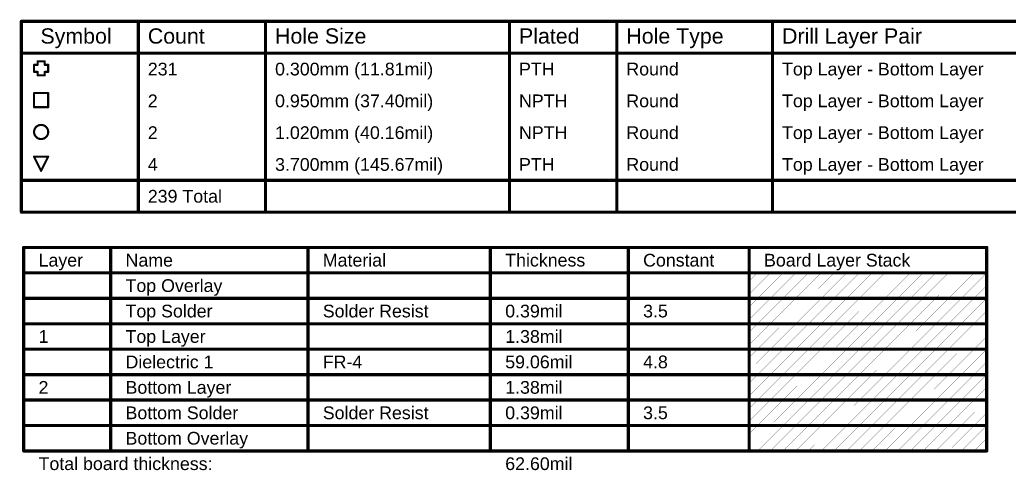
# Model space of a CAD drawing. Header units: inches. Extents: x -1 to 13, y -1.6 to 0.5.
# Drawn here: x 3.561 to 8.224, y -1.626 to 0.499 of the extents above; entities that cross this region are included whole.
import ezdxf

# ---------------------------------------------------------------- set-up
doc = ezdxf.new("R2010")
doc.units = ezdxf.units.IN
doc.header["$MEASUREMENT"] = 0
doc.layers.add('Drill Drawing', color=1, linetype='Continuous')
doc.layers.add('Fabrication', color=76, linetype='Continuous')
doc.styles.add('Arial', font='', dxfattribs={"height": 0.2})
doc.styles.get('Arial').set_extended_font_data('Arial')

msp = doc.modelspace()

# ---------------------------------------------------------------- linework, layer by layer
at = {"layer": 'Drill Drawing'}
for points, const_width in [([(3.5685, 0.4915), (12.9619, 0.4915)], 0.015), ([(3.5685, -0.4085), (3.5685, 0.4915)], 0.015), ([(4.1194, -0.4085), (4.1194, 0.4915)], 0.015), ([(4.7192, -0.4085), (4.7192, 0.4915)], 0.015), ([(5.8689, -0.4085), (5.8689, 0.4915)], 0.015), ([(6.3748, -0.4085), (6.3748, 0.4915)], 0.015), ([(7.1086, -0.4085), (7.1086, 0.4915)], 0.015), ([(3.5685, 0.3415), (12.9619, 0.3415)], 0.015), ([(3.6283, 0.2532), (3.6283, 0.2865)], 0.01), ([(3.6283, 0.2865), (3.645, 0.2865)], 0.01), ([(3.645, 0.2865), (3.645, 0.3032)], 0.01), ([(3.645, 0.3032), (3.6783, 0.3032)], 0.01), ([(3.6783, 0.2865), (3.6783, 0.3032)], 0.01), ([(3.6783, 0.2865), (3.695, 0.2865)], 0.01), ([(3.695, 0.2532), (3.695, 0.2865)], 0.01), ([(3.6283, 0.2532), (3.645, 0.2532)], 0.01), ([(3.645, 0.2365), (3.645, 0.2532)], 0.01), ([(3.645, 0.2365), (3.6783, 0.2365)], 0.01), ([(3.6783, 0.2532), (3.695, 0.2532)], 0.01), ([(3.6783, 0.2365), (3.6783, 0.2532)], 0.01), ([(3.6283, 0.1532), (3.695, 0.1532)], 0.01), ([(3.6283, 0.0865), (3.6283, 0.1532)], 0.01), ([(3.695, 0.0865), (3.695, 0.1532)], 0.01), ([(3.6283, 0.0865), (3.695, 0.0865)], 0.01), ([(3.6283, -0.1468), (3.695, -0.1468)], 0.01), ([(3.6283, -0.1468), (3.6616, -0.2135)], 0.01), ([(3.6616, -0.2135), (3.695, -0.1468)], 0.01), ([(3.5685, -0.2585), (12.9619, -0.2585)], 0.015), ([(3.5685, -0.4085), (12.9619, -0.4085)], 0.015)]:
    msp.add_lwpolyline(points, dxfattribs=dict(at, const_width=const_width))
for points, const_width in [([(3.5648, 0.4915, 1), (3.5722, 0.4915, 1)], 0.0075), ([(3.5648, 0.4915, 1), (3.5722, 0.4915, 1)], 0.0075), ([(4.1156, 0.4915, 1), (4.1231, 0.4915, 1)], 0.0075), ([(4.7155, 0.4915, 1), (4.723, 0.4915, 1)], 0.0075), ([(5.8651, 0.4915, 1), (5.8726, 0.4915, 1)], 0.0075), ([(6.371, 0.4915, 1), (6.3785, 0.4915, 1)], 0.0075), ([(7.1048, 0.4915, 1), (7.1123, 0.4915, 1)], 0.0075), ([(3.5648, 0.3415, 1), (3.5722, 0.3415, 1)], 0.0075), ([(3.6258, 0.2865, 1), (3.6308, 0.2865, 1)], 0.005), ([(3.6258, 0.2865, 1), (3.6308, 0.2865, 1)], 0.005), ([(3.6425, 0.3032, 1), (3.6475, 0.3032, 1)], 0.005), ([(3.6425, 0.3032, 1), (3.6475, 0.3032, 1)], 0.005), ([(3.6425, 0.2865, 1), (3.6475, 0.2865, 1)], 0.005), ([(3.6425, 0.2865, 1), (3.6475, 0.2865, 1)], 0.005), ([(3.6758, 0.3032, 1), (3.6808, 0.3032, 1)], 0.005), ([(3.6758, 0.3032, 1), (3.6808, 0.3032, 1)], 0.005), ([(3.6758, 0.2865, 1), (3.6808, 0.2865, 1)], 0.005), ([(3.6758, 0.2865, 1), (3.6808, 0.2865, 1)], 0.005), ([(3.6925, 0.2865, 1), (3.6975, 0.2865, 1)], 0.005), ([(3.6925, 0.2865, 1), (3.6975, 0.2865, 1)], 0.005), ([(3.6258, 0.2532, 1), (3.6308, 0.2532, 1)], 0.005), ([(3.6258, 0.2532, 1), (3.6308, 0.2532, 1)], 0.005), ([(3.6425, 0.2532, 1), (3.6475, 0.2532, 1)], 0.005), ([(3.6425, 0.2532, 1), (3.6475, 0.2532, 1)], 0.005), ([(3.6425, 0.2365, 1), (3.6475, 0.2365, 1)], 0.005), ([(3.6425, 0.2365, 1), (3.6475, 0.2365, 1)], 0.005), ([(3.6758, 0.2532, 1), (3.6808, 0.2532, 1)], 0.005), ([(3.6758, 0.2532, 1), (3.6808, 0.2532, 1)], 0.005), ([(3.6758, 0.2365, 1), (3.6808, 0.2365, 1)], 0.005), ([(3.6758, 0.2365, 1), (3.6808, 0.2365, 1)], 0.005), ([(3.6925, 0.2532, 1), (3.6975, 0.2532, 1)], 0.005), ([(3.6925, 0.2532, 1), (3.6975, 0.2532, 1)], 0.005), ([(3.6258, 0.1532, 1), (3.6308, 0.1532, 1)], 0.005), ([(3.6258, 0.1532, 1), (3.6308, 0.1532, 1)], 0.005), ([(3.6925, 0.1532, 1), (3.6975, 0.1532, 1)], 0.005), ([(3.6925, 0.1532, 1), (3.6975, 0.1532, 1)], 0.005), ([(3.6258, 0.0865, 1), (3.6308, 0.0865, 1)], 0.005), ([(3.6258, 0.0865, 1), (3.6308, 0.0865, 1)], 0.005), ([(3.6925, 0.0865, 1), (3.6975, 0.0865, 1)], 0.005), ([(3.6925, 0.0865, 1), (3.6975, 0.0865, 1)], 0.005), ([(3.695, -0.0302, 1), (3.6283, -0.0302, 1)], 0.01), ([(3.6258, -0.0302, 1), (3.6308, -0.0302, 1)], 0.005), ([(3.6925, -0.0302, 1), (3.6975, -0.0302, 1)], 0.005), ([(3.6258, -0.1468, 1), (3.6308, -0.1468, 1)], 0.005), ([(3.6258, -0.1468, 1), (3.6308, -0.1468, 1)], 0.005), ([(3.6925, -0.1468, 1), (3.6975, -0.1468, 1)], 0.005), ([(3.6925, -0.1468, 1), (3.6975, -0.1468, 1)], 0.005), ([(3.6591, -0.2135, 1), (3.6641, -0.2135, 1)], 0.005), ([(3.6591, -0.2135, 1), (3.6641, -0.2135, 1)], 0.005), ([(3.5648, -0.2585, 1), (3.5722, -0.2585, 1)], 0.0075), ([(3.5648, -0.4085, 1), (3.5722, -0.4085, 1)], 0.0075), ([(3.5648, -0.4085, 1), (3.5722, -0.4085, 1)], 0.0075), ([(4.1156, -0.4085, 1), (4.1231, -0.4085, 1)], 0.0075), ([(4.7155, -0.4085, 1), (4.723, -0.4085, 1)], 0.0075), ([(5.8651, -0.4085, 1), (5.8726, -0.4085, 1)], 0.0075), ([(6.371, -0.4085, 1), (6.3785, -0.4085, 1)], 0.0075), ([(7.1048, -0.4085, 1), (7.1123, -0.4085, 1)], 0.0075)]:
    msp.add_lwpolyline(points, format="xyb", close=True, dxfattribs=dict(at, const_width=const_width))
at = {"layer": 'Fabrication'}
for points, const_width in [([(3.5795, -0.575), (8.1183, -0.575)], 0.015), ([(3.5795, -1.535), (3.5795, -0.575)], 0.015), ([(3.9894, -1.535), (3.9894, -0.575)], 0.015), ([(4.9191, -1.535), (4.9191, -0.575)], 0.015), ([(5.7789, -1.535), (5.7789, -0.575)], 0.015), ([(6.4287, -1.535), (6.4287, -0.575)], 0.015), ([(6.9986, -1.535), (6.9986, -0.575)], 0.015), ([(8.1183, -1.535), (8.1183, -0.575)], 0.015), ([(3.5795, -0.695), (8.1183, -0.695)], 0.015), ([(6.9986, -0.7947), (7.0983, -0.695)], 0.001), ([(6.9986, -0.7347), (7.0383, -0.695)], 0.001), ([(7.0383, -0.815), (7.1583, -0.695)], 0.001), ([(7.0983, -0.815), (7.2183, -0.695)], 0.001), ([(7.1583, -0.815), (7.2783, -0.695)], 0.001), ([(7.2183, -0.815), (7.3383, -0.695)], 0.001), ([(7.2783, -0.815), (7.3983, -0.695)], 0.001), ([(7.3383, -0.815), (7.4583, -0.695)], 0.001), ([(7.3983, -0.815), (7.5183, -0.695)], 0.001), ([(7.4583, -0.815), (7.5783, -0.695)], 0.001), ([(7.5183, -0.815), (7.6383, -0.695)], 0.001), ([(7.5783, -0.815), (7.6983, -0.695)], 0.001), ([(7.6383, -0.815), (7.7583, -0.695)], 0.001), ([(7.6983, -0.815), (7.8183, -0.695)], 0.001), ([(7.7583, -0.815), (7.8783, -0.695)], 0.001), ([(7.8183, -0.815), (7.9383, -0.695)], 0.001), ([(7.8783, -0.815), (7.9983, -0.695)], 0.001), ([(7.9383, -0.815), (8.0583, -0.695)], 0.001), ([(7.9983, -0.815), (8.1183, -0.695)], 0.001), ([(8.0583, -0.815), (8.1183, -0.755)], 0.001), ([(3.5795, -0.815), (3.9894, -0.815)], 0.015), ([(3.9894, -0.815), (4.9191, -0.815)], 0.015), ([(4.9191, -0.815), (5.7789, -0.815)], 0.015), ([(5.7789, -0.815), (6.4287, -0.815)], 0.015), ([(6.4287, -0.815), (6.9986, -0.815)], 0.015), ([(6.9986, -0.815), (8.1183, -0.815)], 0.015), ([(6.9986, -0.9147), (7.0983, -0.815)], 0.001), ([(6.9986, -0.8547), (7.0383, -0.815)], 0.001), ([(7.0383, -0.935), (7.1583, -0.815)], 0.001), ([(7.0983, -0.935), (7.2183, -0.815)], 0.001), ([(7.1583, -0.935), (7.2783, -0.815)], 0.001), ([(7.2183, -0.935), (7.3383, -0.815)], 0.001), ([(7.2783, -0.935), (7.3983, -0.815)], 0.001), ([(7.3383, -0.935), (7.4583, -0.815)], 0.001), ([(7.3983, -0.935), (7.5183, -0.815)], 0.001), ([(7.4583, -0.935), (7.5783, -0.815)], 0.001), ([(7.5183, -0.935), (7.6383, -0.815)], 0.001), ([(7.5783, -0.935), (7.6983, -0.815)], 0.001), ([(7.6383, -0.935), (7.7583, -0.815)], 0.001), ([(7.6983, -0.935), (7.8183, -0.815)], 0.001), ([(7.7583, -0.935), (7.8783, -0.815)], 0.001), ([(7.8183, -0.935), (7.9383, -0.815)], 0.001), ([(7.8783, -0.935), (7.9983, -0.815)], 0.001), ([(7.9383, -0.935), (8.0583, -0.815)], 0.001), ([(7.9983, -0.935), (8.1183, -0.815)], 0.001), ([(8.0583, -0.935), (8.1183, -0.875)], 0.001), ([(3.5795, -0.935), (3.9894, -0.935)], 0.015), ([(3.9894, -0.935), (4.9191, -0.935)], 0.015), ([(4.9191, -0.935), (5.7789, -0.935)], 0.015), ([(5.7789, -0.935), (6.4287, -0.935)], 0.015), ([(6.4287, -0.935), (6.9986, -0.935)], 0.015), ([(6.9986, -0.935), (8.1183, -0.935)], 0.015), ([(6.9986, -1.0347), (7.0983, -0.935)], 0.001), ([(6.9986, -0.9747), (7.0383, -0.935)], 0.001), ([(7.0383, -1.055), (7.1583, -0.935)], 0.001), ([(7.0983, -1.055), (7.2183, -0.935)], 0.001), ([(7.1583, -1.055), (7.2783, -0.935)], 0.001), ([(7.2183, -1.055), (7.3383, -0.935)], 0.001), ([(7.2783, -1.055), (7.3983, -0.935)], 0.001), ([(7.3383, -1.055), (7.4583, -0.935)], 0.001), ([(7.3983, -1.055), (7.5183, -0.935)], 0.001), ([(7.4583, -1.055), (7.5783, -0.935)], 0.001), ([(7.5183, -1.055), (7.6383, -0.935)], 0.001), ([(7.5783, -1.055), (7.6983, -0.935)], 0.001), ([(7.6383, -1.055), (7.7583, -0.935)], 0.001), ([(7.6983, -1.055), (7.8183, -0.935)], 0.001), ([(7.7583, -1.055), (7.8783, -0.935)], 0.001), ([(7.8183, -1.055), (7.9383, -0.935)], 0.001), ([(7.8783, -1.055), (7.9983, -0.935)], 0.001), ([(7.9383, -1.055), (8.0583, -0.935)], 0.001), ([(7.9983, -1.055), (8.1183, -0.935)], 0.001), ([(8.0583, -1.055), (8.1183, -0.995)], 0.001), ([(3.5795, -1.055), (3.9894, -1.055)], 0.015), ([(3.9894, -1.055), (4.9191, -1.055)], 0.015), ([(4.9191, -1.055), (5.7789, -1.055)], 0.015), ([(5.7789, -1.055), (6.4287, -1.055)], 0.015), ([(6.4287, -1.055), (6.9986, -1.055)], 0.015), ([(6.9986, -1.055), (8.1183, -1.055)], 0.015), ([(6.9986, -1.1547), (7.0983, -1.055)], 0.001), ([(6.9986, -1.0947), (7.0383, -1.055)], 0.001), ([(7.0383, -1.175), (7.1583, -1.055)], 0.001), ([(7.0983, -1.175), (7.2183, -1.055)], 0.001), ([(7.1583, -1.175), (7.2783, -1.055)], 0.001), ([(7.2183, -1.175), (7.3383, -1.055)], 0.001), ([(7.2783, -1.175), (7.3983, -1.055)], 0.001), ([(7.3383, -1.175), (7.4583, -1.055)], 0.001), ([(7.3983, -1.175), (7.5183, -1.055)], 0.001), ([(7.4583, -1.175), (7.5783, -1.055)], 0.001), ([(7.5183, -1.175), (7.6383, -1.055)], 0.001), ([(7.5783, -1.175), (7.6983, -1.055)], 0.001), ([(7.6383, -1.175), (7.7583, -1.055)], 0.001), ([(7.6983, -1.175), (7.8183, -1.055)], 0.001), ([(7.7583, -1.175), (7.8783, -1.055)], 0.001), ([(7.8183, -1.175), (7.9383, -1.055)], 0.001), ([(7.8783, -1.175), (7.9983, -1.055)], 0.001), ([(7.9383, -1.175), (8.0583, -1.055)], 0.001), ([(7.9983, -1.175), (8.1183, -1.055)], 0.001), ([(8.0583, -1.175), (8.1183, -1.115)], 0.001), ([(3.5795, -1.175), (3.9894, -1.175)], 0.015), ([(3.9894, -1.175), (4.9191, -1.175)], 0.015), ([(4.9191, -1.175), (5.7789, -1.175)], 0.015), ([(5.7789, -1.175), (6.4287, -1.175)], 0.015), ([(6.4287, -1.175), (6.9986, -1.175)], 0.015), ([(6.9986, -1.175), (8.1183, -1.175)], 0.015), ([(6.9986, -1.2747), (7.0983, -1.175)], 0.001), ([(6.9986, -1.2147), (7.0383, -1.175)], 0.001), ([(7.0383, -1.295), (7.1583, -1.175)], 0.001), ([(7.0983, -1.295), (7.2183, -1.175)], 0.001), ([(7.1583, -1.295), (7.2783, -1.175)], 0.001), ([(7.2183, -1.295), (7.3383, -1.175)], 0.001), ([(7.2783, -1.295), (7.3983, -1.175)], 0.001), ([(7.3383, -1.295), (7.4583, -1.175)], 0.001), ([(7.3983, -1.295), (7.5183, -1.175)], 0.001), ([(7.4583, -1.295), (7.5783, -1.175)], 0.001), ([(7.5183, -1.295), (7.6383, -1.175)], 0.001), ([(7.5783, -1.295), (7.6983, -1.175)], 0.001), ([(7.6383, -1.295), (7.7583, -1.175)], 0.001), ([(7.6983, -1.295), (7.8183, -1.175)], 0.001), ([(7.7583, -1.295), (7.8783, -1.175)], 0.001), ([(7.8183, -1.295), (7.9383, -1.175)], 0.001), ([(7.8783, -1.295), (7.9983, -1.175)], 0.001), ([(7.9383, -1.295), (8.0583, -1.175)], 0.001), ([(7.9983, -1.295), (8.1183, -1.175)], 0.001), ([(8.0583, -1.295), (8.1183, -1.235)], 0.001), ([(3.5795, -1.295), (3.9894, -1.295)], 0.015), ([(3.9894, -1.295), (4.9191, -1.295)], 0.015), ([(4.9191, -1.295), (5.7789, -1.295)], 0.015), ([(5.7789, -1.295), (6.4287, -1.295)], 0.015), ([(6.4287, -1.295), (6.9986, -1.295)], 0.015), ([(6.9986, -1.295), (8.1183, -1.295)], 0.015), ([(6.9986, -1.3947), (7.0983, -1.295)], 0.001), ([(6.9986, -1.3347), (7.0383, -1.295)], 0.001), ([(7.0383, -1.415), (7.1583, -1.295)], 0.001), ([(7.0983, -1.415), (7.2183, -1.295)], 0.001), ([(7.1583, -1.415), (7.2783, -1.295)], 0.001), ([(7.2183, -1.415), (7.3383, -1.295)], 0.001), ([(7.2783, -1.415), (7.3983, -1.295)], 0.001), ([(7.3383, -1.415), (7.4583, -1.295)], 0.001), ([(7.3983, -1.415), (7.5183, -1.295)], 0.001), ([(7.4583, -1.415), (7.5783, -1.295)], 0.001), ([(7.5183, -1.415), (7.6383, -1.295)], 0.001), ([(7.5783, -1.415), (7.6983, -1.295)], 0.001), ([(7.6383, -1.415), (7.7583, -1.295)], 0.001), ([(7.6983, -1.415), (7.8183, -1.295)], 0.001), ([(7.7583, -1.415), (7.8783, -1.295)], 0.001), ([(7.8183, -1.415), (7.9383, -1.295)], 0.001), ([(7.8783, -1.415), (7.9983, -1.295)], 0.001), ([(7.9383, -1.415), (8.0583, -1.295)], 0.001), ([(7.9983, -1.415), (8.1183, -1.295)], 0.001), ([(8.0583, -1.415), (8.1183, -1.355)], 0.001), ([(3.5795, -1.415), (3.9894, -1.415)], 0.015), ([(3.9894, -1.415), (4.9191, -1.415)], 0.015), ([(4.9191, -1.415), (5.7789, -1.415)], 0.015), ([(5.7789, -1.415), (6.4287, -1.415)], 0.015), ([(6.4287, -1.415), (6.9986, -1.415)], 0.015), ([(6.9986, -1.415), (8.1183, -1.415)], 0.015), ([(6.9986, -1.5147), (7.0983, -1.415)], 0.001), ([(6.9986, -1.4547), (7.0383, -1.415)], 0.001), ([(7.0383, -1.535), (7.1583, -1.415)], 0.001), ([(7.0983, -1.535), (7.2183, -1.415)], 0.001), ([(7.1583, -1.535), (7.2783, -1.415)], 0.001), ([(7.2183, -1.535), (7.3383, -1.415)], 0.001), ([(7.2783, -1.535), (7.3983, -1.415)], 0.001), ([(7.3383, -1.535), (7.4583, -1.415)], 0.001), ([(7.3983, -1.535), (7.5183, -1.415)], 0.001), ([(7.4583, -1.535), (7.5783, -1.415)], 0.001), ([(7.5183, -1.535), (7.6383, -1.415)], 0.001), ([(7.5783, -1.535), (7.6983, -1.415)], 0.001), ([(7.6383, -1.535), (7.7583, -1.415)], 0.001), ([(7.6983, -1.535), (7.8183, -1.415)], 0.001), ([(7.7583, -1.535), (7.8783, -1.415)], 0.001), ([(7.8183, -1.535), (7.9383, -1.415)], 0.001), ([(7.8783, -1.535), (7.9983, -1.415)], 0.001), ([(7.9383, -1.535), (8.0583, -1.415)], 0.001), ([(7.9983, -1.535), (8.1183, -1.415)], 0.001), ([(8.0583, -1.535), (8.1183, -1.475)], 0.001), ([(3.5795, -1.535), (3.9894, -1.535)], 0.015), ([(3.9894, -1.535), (4.9191, -1.535)], 0.015), ([(4.9191, -1.535), (5.7789, -1.535)], 0.015), ([(5.7789, -1.535), (6.4287, -1.535)], 0.015), ([(6.4287, -1.535), (6.9986, -1.535)], 0.015), ([(6.9986, -1.535), (8.1183, -1.535)], 0.015)]:
    msp.add_lwpolyline(points, dxfattribs=dict(at, const_width=const_width))
for points, const_width in [([(3.5757, -0.575, 1), (3.5832, -0.575, 1)], 0.0075), ([(3.5757, -0.575, 1), (3.5832, -0.575, 1)], 0.0075), ([(3.9856, -0.575, 1), (3.9931, -0.575, 1)], 0.0075), ([(4.9154, -0.575, 1), (4.9229, -0.575, 1)], 0.0075), ([(5.7752, -0.575, 1), (5.7827, -0.575, 1)], 0.0075), ([(6.425, -0.575, 1), (6.4325, -0.575, 1)], 0.0075), ([(6.9948, -0.575, 1), (7.0023, -0.575, 1)], 0.0075), ([(8.1145, -0.575, 1), (8.122, -0.575, 1)], 0.0075), ([(8.1145, -0.575, 1), (8.122, -0.575, 1)], 0.0075), ([(3.5757, -0.695, 1), (3.5832, -0.695, 1)], 0.0075), ([(7.038, -0.695, 1), (7.0385, -0.695, 1)], 0.0005), ([(7.098, -0.695, 1), (7.0985, -0.695, 1)], 0.0005), ([(7.158, -0.695, 1), (7.1585, -0.695, 1)], 0.0005), ([(7.218, -0.695, 1), (7.2185, -0.695, 1)], 0.0005), ([(7.278, -0.695, 1), (7.2785, -0.695, 1)], 0.0005), ([(7.338, -0.695, 1), (7.3385, -0.695, 1)], 0.0005), ([(7.398, -0.695, 1), (7.3985, -0.695, 1)], 0.0005), ([(7.458, -0.695, 1), (7.4585, -0.695, 1)], 0.0005), ([(7.518, -0.695, 1), (7.5185, -0.695, 1)], 0.0005), ([(7.578, -0.695, 1), (7.5785, -0.695, 1)], 0.0005), ([(7.638, -0.695, 1), (7.6385, -0.695, 1)], 0.0005), ([(7.698, -0.695, 1), (7.6985, -0.695, 1)], 0.0005), ([(7.758, -0.695, 1), (7.7585, -0.695, 1)], 0.0005), ([(7.818, -0.695, 1), (7.8185, -0.695, 1)], 0.0005), ([(7.878, -0.695, 1), (7.8785, -0.695, 1)], 0.0005), ([(7.938, -0.695, 1), (7.9385, -0.695, 1)], 0.0005), ([(7.998, -0.695, 1), (7.9985, -0.695, 1)], 0.0005), ([(8.058, -0.695, 1), (8.0585, -0.695, 1)], 0.0005), ([(8.1145, -0.695, 1), (8.122, -0.695, 1)], 0.0075), ([(8.118, -0.695, 1), (8.1185, -0.695, 1)], 0.0005), ([(6.9983, -0.7347, 1), (6.9988, -0.7347, 1)], 0.0005), ([(8.118, -0.755, 1), (8.1185, -0.755, 1)], 0.0005), ([(3.5757, -0.815, 1), (3.5832, -0.815, 1)], 0.0075), ([(3.9856, -0.815, 1), (3.9931, -0.815, 1)], 0.0075), ([(3.9856, -0.815, 1), (3.9931, -0.815, 1)], 0.0075), ([(4.9154, -0.815, 1), (4.9229, -0.815, 1)], 0.0075), ([(4.9154, -0.815, 1), (4.9229, -0.815, 1)], 0.0075), ([(5.7752, -0.815, 1), (5.7827, -0.815, 1)], 0.0075), ([(5.7752, -0.815, 1), (5.7827, -0.815, 1)], 0.0075), ([(6.425, -0.815, 1), (6.4325, -0.815, 1)], 0.0075), ([(6.425, -0.815, 1), (6.4325, -0.815, 1)], 0.0075), ([(6.9948, -0.815, 1), (7.0023, -0.815, 1)], 0.0075), ([(6.9948, -0.815, 1), (7.0023, -0.815, 1)], 0.0075), ([(6.9983, -0.7947, 1), (6.9988, -0.7947, 1)], 0.0005), ([(7.038, -0.815, 1), (7.0385, -0.815, 1)], 0.0005), ([(7.038, -0.815, 1), (7.0385, -0.815, 1)], 0.0005), ([(7.098, -0.815, 1), (7.0985, -0.815, 1)], 0.0005), ([(7.098, -0.815, 1), (7.0985, -0.815, 1)], 0.0005), ([(7.158, -0.815, 1), (7.1585, -0.815, 1)], 0.0005), ([(7.158, -0.815, 1), (7.1585, -0.815, 1)], 0.0005), ([(7.218, -0.815, 1), (7.2185, -0.815, 1)], 0.0005), ([(7.218, -0.815, 1), (7.2185, -0.815, 1)], 0.0005), ([(7.278, -0.815, 1), (7.2785, -0.815, 1)], 0.0005), ([(7.278, -0.815, 1), (7.2785, -0.815, 1)], 0.0005), ([(7.338, -0.815, 1), (7.3385, -0.815, 1)], 0.0005), ([(7.338, -0.815, 1), (7.3385, -0.815, 1)], 0.0005), ([(7.398, -0.815, 1), (7.3985, -0.815, 1)], 0.0005), ([(7.398, -0.815, 1), (7.3985, -0.815, 1)], 0.0005), ([(7.458, -0.815, 1), (7.4585, -0.815, 1)], 0.0005), ([(7.458, -0.815, 1), (7.4585, -0.815, 1)], 0.0005), ([(7.518, -0.815, 1), (7.5185, -0.815, 1)], 0.0005), ([(7.518, -0.815, 1), (7.5185, -0.815, 1)], 0.0005), ([(7.578, -0.815, 1), (7.5785, -0.815, 1)], 0.0005), ([(7.578, -0.815, 1), (7.5785, -0.815, 1)], 0.0005), ([(7.638, -0.815, 1), (7.6385, -0.815, 1)], 0.0005), ([(7.638, -0.815, 1), (7.6385, -0.815, 1)], 0.0005), ([(7.698, -0.815, 1), (7.6985, -0.815, 1)], 0.0005), ([(7.698, -0.815, 1), (7.6985, -0.815, 1)], 0.0005), ([(7.758, -0.815, 1), (7.7585, -0.815, 1)], 0.0005), ([(7.758, -0.815, 1), (7.7585, -0.815, 1)], 0.0005), ([(7.818, -0.815, 1), (7.8185, -0.815, 1)], 0.0005), ([(7.818, -0.815, 1), (7.8185, -0.815, 1)], 0.0005), ([(7.878, -0.815, 1), (7.8785, -0.815, 1)], 0.0005), ([(7.878, -0.815, 1), (7.8785, -0.815, 1)], 0.0005), ([(7.938, -0.815, 1), (7.9385, -0.815, 1)], 0.0005), ([(7.938, -0.815, 1), (7.9385, -0.815, 1)], 0.0005), ([(7.998, -0.815, 1), (7.9985, -0.815, 1)], 0.0005), ([(7.998, -0.815, 1), (7.9985, -0.815, 1)], 0.0005), ([(8.058, -0.815, 1), (8.0585, -0.815, 1)], 0.0005), ([(8.058, -0.815, 1), (8.0585, -0.815, 1)], 0.0005), ([(8.1145, -0.815, 1), (8.122, -0.815, 1)], 0.0075), ([(8.118, -0.815, 1), (8.1185, -0.815, 1)], 0.0005), ([(6.9983, -0.8547, 1), (6.9988, -0.8547, 1)], 0.0005), ([(8.118, -0.875, 1), (8.1185, -0.875, 1)], 0.0005), ([(3.5757, -0.935, 1), (3.5832, -0.935, 1)], 0.0075), ([(3.9856, -0.935, 1), (3.9931, -0.935, 1)], 0.0075), ([(3.9856, -0.935, 1), (3.9931, -0.935, 1)], 0.0075), ([(4.9154, -0.935, 1), (4.9229, -0.935, 1)], 0.0075), ([(4.9154, -0.935, 1), (4.9229, -0.935, 1)], 0.0075), ([(5.7752, -0.935, 1), (5.7827, -0.935, 1)], 0.0075), ([(5.7752, -0.935, 1), (5.7827, -0.935, 1)], 0.0075), ([(6.425, -0.935, 1), (6.4325, -0.935, 1)], 0.0075), ([(6.425, -0.935, 1), (6.4325, -0.935, 1)], 0.0075), ([(6.9948, -0.935, 1), (7.0023, -0.935, 1)], 0.0075), ([(6.9948, -0.935, 1), (7.0023, -0.935, 1)], 0.0075), ([(6.9983, -0.9147, 1), (6.9988, -0.9147, 1)], 0.0005), ([(8.1145, -0.935, 1), (8.122, -0.935, 1)], 0.0075), ([(6.9983, -0.9747, 1), (6.9988, -0.9747, 1)], 0.0005), ([(7.038, -0.935, 1), (7.0385, -0.935, 1)], 0.0005), ([(7.038, -0.935, 1), (7.0385, -0.935, 1)], 0.0005), ([(7.098, -0.935, 1), (7.0985, -0.935, 1)], 0.0005), ([(7.098, -0.935, 1), (7.0985, -0.935, 1)], 0.0005), ([(7.158, -0.935, 1), (7.1585, -0.935, 1)], 0.0005), ([(7.158, -0.935, 1), (7.1585, -0.935, 1)], 0.0005), ([(7.218, -0.935, 1), (7.2185, -0.935, 1)], 0.0005), ([(7.218, -0.935, 1), (7.2185, -0.935, 1)], 0.0005), ([(7.278, -0.935, 1), (7.2785, -0.935, 1)], 0.0005), ([(7.278, -0.935, 1), (7.2785, -0.935, 1)], 0.0005), ([(7.338, -0.935, 1), (7.3385, -0.935, 1)], 0.0005), ([(7.338, -0.935, 1), (7.3385, -0.935, 1)], 0.0005), ([(7.398, -0.935, 1), (7.3985, -0.935, 1)], 0.0005), ([(7.398, -0.935, 1), (7.3985, -0.935, 1)], 0.0005), ([(7.458, -0.935, 1), (7.4585, -0.935, 1)], 0.0005), ([(7.458, -0.935, 1), (7.4585, -0.935, 1)], 0.0005), ([(7.518, -0.935, 1), (7.5185, -0.935, 1)], 0.0005), ([(7.518, -0.935, 1), (7.5185, -0.935, 1)], 0.0005), ([(7.578, -0.935, 1), (7.5785, -0.935, 1)], 0.0005), ([(7.578, -0.935, 1), (7.5785, -0.935, 1)], 0.0005), ([(7.638, -0.935, 1), (7.6385, -0.935, 1)], 0.0005), ([(7.638, -0.935, 1), (7.6385, -0.935, 1)], 0.0005), ([(7.698, -0.935, 1), (7.6985, -0.935, 1)], 0.0005), ([(7.698, -0.935, 1), (7.6985, -0.935, 1)], 0.0005), ([(7.758, -0.935, 1), (7.7585, -0.935, 1)], 0.0005), ([(7.758, -0.935, 1), (7.7585, -0.935, 1)], 0.0005), ([(7.818, -0.935, 1), (7.8185, -0.935, 1)], 0.0005), ([(7.818, -0.935, 1), (7.8185, -0.935, 1)], 0.0005), ([(7.878, -0.935, 1), (7.8785, -0.935, 1)], 0.0005), ([(7.878, -0.935, 1), (7.8785, -0.935, 1)], 0.0005), ([(7.938, -0.935, 1), (7.9385, -0.935, 1)], 0.0005), ([(7.938, -0.935, 1), (7.9385, -0.935, 1)], 0.0005), ([(7.998, -0.935, 1), (7.9985, -0.935, 1)], 0.0005), ([(7.998, -0.935, 1), (7.9985, -0.935, 1)], 0.0005), ([(8.058, -0.935, 1), (8.0585, -0.935, 1)], 0.0005), ([(8.058, -0.935, 1), (8.0585, -0.935, 1)], 0.0005), ([(8.118, -0.935, 1), (8.1185, -0.935, 1)], 0.0005), ([(8.118, -0.995, 1), (8.1185, -0.995, 1)], 0.0005), ([(3.5757, -1.055, 1), (3.5832, -1.055, 1)], 0.0075), ([(3.9856, -1.055, 1), (3.9931, -1.055, 1)], 0.0075), ([(3.9856, -1.055, 1), (3.9931, -1.055, 1)], 0.0075), ([(4.9154, -1.055, 1), (4.9229, -1.055, 1)], 0.0075), ([(4.9154, -1.055, 1), (4.9229, -1.055, 1)], 0.0075), ([(5.7752, -1.055, 1), (5.7827, -1.055, 1)], 0.0075), ([(5.7752, -1.055, 1), (5.7827, -1.055, 1)], 0.0075), ([(6.425, -1.055, 1), (6.4325, -1.055, 1)], 0.0075), ([(6.425, -1.055, 1), (6.4325, -1.055, 1)], 0.0075), ([(6.9948, -1.055, 1), (7.0023, -1.055, 1)], 0.0075), ([(6.9948, -1.055, 1), (7.0023, -1.055, 1)], 0.0075), ([(6.9983, -1.0347, 1), (6.9988, -1.0347, 1)], 0.0005), ([(7.038, -1.055, 1), (7.0385, -1.055, 1)], 0.0005), ([(7.038, -1.055, 1), (7.0385, -1.055, 1)], 0.0005), ([(7.098, -1.055, 1), (7.0985, -1.055, 1)], 0.0005), ([(7.098, -1.055, 1), (7.0985, -1.055, 1)], 0.0005), ([(7.158, -1.055, 1), (7.1585, -1.055, 1)], 0.0005), ([(7.158, -1.055, 1), (7.1585, -1.055, 1)], 0.0005), ([(7.218, -1.055, 1), (7.2185, -1.055, 1)], 0.0005), ([(7.218, -1.055, 1), (7.2185, -1.055, 1)], 0.0005), ([(7.278, -1.055, 1), (7.2785, -1.055, 1)], 0.0005), ([(7.278, -1.055, 1), (7.2785, -1.055, 1)], 0.0005), ([(7.338, -1.055, 1), (7.3385, -1.055, 1)], 0.0005), ([(7.338, -1.055, 1), (7.3385, -1.055, 1)], 0.0005), ([(7.398, -1.055, 1), (7.3985, -1.055, 1)], 0.0005), ([(7.398, -1.055, 1), (7.3985, -1.055, 1)], 0.0005), ([(7.458, -1.055, 1), (7.4585, -1.055, 1)], 0.0005), ([(7.458, -1.055, 1), (7.4585, -1.055, 1)], 0.0005), ([(7.518, -1.055, 1), (7.5185, -1.055, 1)], 0.0005), ([(7.518, -1.055, 1), (7.5185, -1.055, 1)], 0.0005), ([(7.578, -1.055, 1), (7.5785, -1.055, 1)], 0.0005), ([(7.578, -1.055, 1), (7.5785, -1.055, 1)], 0.0005), ([(7.638, -1.055, 1), (7.6385, -1.055, 1)], 0.0005), ([(7.638, -1.055, 1), (7.6385, -1.055, 1)], 0.0005), ([(7.698, -1.055, 1), (7.6985, -1.055, 1)], 0.0005), ([(7.698, -1.055, 1), (7.6985, -1.055, 1)], 0.0005), ([(7.758, -1.055, 1), (7.7585, -1.055, 1)], 0.0005), ([(7.758, -1.055, 1), (7.7585, -1.055, 1)], 0.0005), ([(7.818, -1.055, 1), (7.8185, -1.055, 1)], 0.0005), ([(7.818, -1.055, 1), (7.8185, -1.055, 1)], 0.0005), ([(7.878, -1.055, 1), (7.8785, -1.055, 1)], 0.0005), ([(7.878, -1.055, 1), (7.8785, -1.055, 1)], 0.0005), ([(7.938, -1.055, 1), (7.9385, -1.055, 1)], 0.0005), ([(7.938, -1.055, 1), (7.9385, -1.055, 1)], 0.0005), ([(7.998, -1.055, 1), (7.9985, -1.055, 1)], 0.0005), ([(7.998, -1.055, 1), (7.9985, -1.055, 1)], 0.0005), ([(8.058, -1.055, 1), (8.0585, -1.055, 1)], 0.0005), ([(8.058, -1.055, 1), (8.0585, -1.055, 1)], 0.0005), ([(8.1145, -1.055, 1), (8.122, -1.055, 1)], 0.0075), ([(8.118, -1.055, 1), (8.1185, -1.055, 1)], 0.0005), ([(6.9983, -1.0947, 1), (6.9988, -1.0947, 1)], 0.0005), ([(8.118, -1.115, 1), (8.1185, -1.115, 1)], 0.0005), ([(6.9983, -1.1547, 1), (6.9988, -1.1547, 1)], 0.0005), ([(3.5757, -1.175, 1), (3.5832, -1.175, 1)], 0.0075), ([(3.9856, -1.175, 1), (3.9931, -1.175, 1)], 0.0075), ([(3.9856, -1.175, 1), (3.9931, -1.175, 1)], 0.0075), ([(4.9154, -1.175, 1), (4.9229, -1.175, 1)], 0.0075), ([(4.9154, -1.175, 1), (4.9229, -1.175, 1)], 0.0075), ([(5.7752, -1.175, 1), (5.7827, -1.175, 1)], 0.0075), ([(5.7752, -1.175, 1), (5.7827, -1.175, 1)], 0.0075), ([(6.425, -1.175, 1), (6.4325, -1.175, 1)], 0.0075), ([(6.425, -1.175, 1), (6.4325, -1.175, 1)], 0.0075), ([(6.9948, -1.175, 1), (7.0023, -1.175, 1)], 0.0075), ([(6.9948, -1.175, 1), (7.0023, -1.175, 1)], 0.0075), ([(7.038, -1.175, 1), (7.0385, -1.175, 1)], 0.0005), ([(7.038, -1.175, 1), (7.0385, -1.175, 1)], 0.0005), ([(7.098, -1.175, 1), (7.0985, -1.175, 1)], 0.0005), ([(7.098, -1.175, 1), (7.0985, -1.175, 1)], 0.0005), ([(7.158, -1.175, 1), (7.1585, -1.175, 1)], 0.0005), ([(7.158, -1.175, 1), (7.1585, -1.175, 1)], 0.0005), ([(7.218, -1.175, 1), (7.2185, -1.175, 1)], 0.0005), ([(7.218, -1.175, 1), (7.2185, -1.175, 1)], 0.0005), ([(7.278, -1.175, 1), (7.2785, -1.175, 1)], 0.0005), ([(7.278, -1.175, 1), (7.2785, -1.175, 1)], 0.0005), ([(7.338, -1.175, 1), (7.3385, -1.175, 1)], 0.0005), ([(7.338, -1.175, 1), (7.3385, -1.175, 1)], 0.0005), ([(7.398, -1.175, 1), (7.3985, -1.175, 1)], 0.0005), ([(7.398, -1.175, 1), (7.3985, -1.175, 1)], 0.0005), ([(7.458, -1.175, 1), (7.4585, -1.175, 1)], 0.0005), ([(7.458, -1.175, 1), (7.4585, -1.175, 1)], 0.0005), ([(7.518, -1.175, 1), (7.5185, -1.175, 1)], 0.0005), ([(7.518, -1.175, 1), (7.5185, -1.175, 1)], 0.0005), ([(7.578, -1.175, 1), (7.5785, -1.175, 1)], 0.0005), ([(7.578, -1.175, 1), (7.5785, -1.175, 1)], 0.0005), ([(7.638, -1.175, 1), (7.6385, -1.175, 1)], 0.0005), ([(7.638, -1.175, 1), (7.6385, -1.175, 1)], 0.0005), ([(7.698, -1.175, 1), (7.6985, -1.175, 1)], 0.0005), ([(7.698, -1.175, 1), (7.6985, -1.175, 1)], 0.0005), ([(7.758, -1.175, 1), (7.7585, -1.175, 1)], 0.0005), ([(7.758, -1.175, 1), (7.7585, -1.175, 1)], 0.0005), ([(7.818, -1.175, 1), (7.8185, -1.175, 1)], 0.0005), ([(7.818, -1.175, 1), (7.8185, -1.175, 1)], 0.0005), ([(7.878, -1.175, 1), (7.8785, -1.175, 1)], 0.0005), ([(7.878, -1.175, 1), (7.8785, -1.175, 1)], 0.0005), ([(7.938, -1.175, 1), (7.9385, -1.175, 1)], 0.0005), ([(7.938, -1.175, 1), (7.9385, -1.175, 1)], 0.0005), ([(7.998, -1.175, 1), (7.9985, -1.175, 1)], 0.0005), ([(7.998, -1.175, 1), (7.9985, -1.175, 1)], 0.0005), ([(8.058, -1.175, 1), (8.0585, -1.175, 1)], 0.0005), ([(8.058, -1.175, 1), (8.0585, -1.175, 1)], 0.0005), ([(8.1145, -1.175, 1), (8.122, -1.175, 1)], 0.0075), ([(8.118, -1.175, 1), (8.1185, -1.175, 1)], 0.0005), ([(6.9983, -1.2147, 1), (6.9988, -1.2147, 1)], 0.0005), ([(8.118, -1.235, 1), (8.1185, -1.235, 1)], 0.0005), ([(3.5757, -1.295, 1), (3.5832, -1.295, 1)], 0.0075), ([(3.9856, -1.295, 1), (3.9931, -1.295, 1)], 0.0075), ([(3.9856, -1.295, 1), (3.9931, -1.295, 1)], 0.0075), ([(4.9154, -1.295, 1), (4.9229, -1.295, 1)], 0.0075), ([(4.9154, -1.295, 1), (4.9229, -1.295, 1)], 0.0075), ([(5.7752, -1.295, 1), (5.7827, -1.295, 1)], 0.0075), ([(5.7752, -1.295, 1), (5.7827, -1.295, 1)], 0.0075), ([(6.425, -1.295, 1), (6.4325, -1.295, 1)], 0.0075), ([(6.425, -1.295, 1), (6.4325, -1.295, 1)], 0.0075), ([(6.9948, -1.295, 1), (7.0023, -1.295, 1)], 0.0075), ([(6.9948, -1.295, 1), (7.0023, -1.295, 1)], 0.0075), ([(6.9983, -1.2747, 1), (6.9988, -1.2747, 1)], 0.0005), ([(7.038, -1.295, 1), (7.0385, -1.295, 1)], 0.0005), ([(7.038, -1.295, 1), (7.0385, -1.295, 1)], 0.0005), ([(7.098, -1.295, 1), (7.0985, -1.295, 1)], 0.0005), ([(7.098, -1.295, 1), (7.0985, -1.295, 1)], 0.0005), ([(7.158, -1.295, 1), (7.1585, -1.295, 1)], 0.0005), ([(7.158, -1.295, 1), (7.1585, -1.295, 1)], 0.0005), ([(7.218, -1.295, 1), (7.2185, -1.295, 1)], 0.0005), ([(7.218, -1.295, 1), (7.2185, -1.295, 1)], 0.0005), ([(7.278, -1.295, 1), (7.2785, -1.295, 1)], 0.0005), ([(7.278, -1.295, 1), (7.2785, -1.295, 1)], 0.0005), ([(7.338, -1.295, 1), (7.3385, -1.295, 1)], 0.0005), ([(7.338, -1.295, 1), (7.3385, -1.295, 1)], 0.0005), ([(7.398, -1.295, 1), (7.3985, -1.295, 1)], 0.0005), ([(7.398, -1.295, 1), (7.3985, -1.295, 1)], 0.0005), ([(7.458, -1.295, 1), (7.4585, -1.295, 1)], 0.0005), ([(7.458, -1.295, 1), (7.4585, -1.295, 1)], 0.0005), ([(7.518, -1.295, 1), (7.5185, -1.295, 1)], 0.0005), ([(7.518, -1.295, 1), (7.5185, -1.295, 1)], 0.0005), ([(7.578, -1.295, 1), (7.5785, -1.295, 1)], 0.0005), ([(7.578, -1.295, 1), (7.5785, -1.295, 1)], 0.0005), ([(7.638, -1.295, 1), (7.6385, -1.295, 1)], 0.0005), ([(7.638, -1.295, 1), (7.6385, -1.295, 1)], 0.0005), ([(7.698, -1.295, 1), (7.6985, -1.295, 1)], 0.0005), ([(7.698, -1.295, 1), (7.6985, -1.295, 1)], 0.0005), ([(7.758, -1.295, 1), (7.7585, -1.295, 1)], 0.0005), ([(7.758, -1.295, 1), (7.7585, -1.295, 1)], 0.0005), ([(7.818, -1.295, 1), (7.8185, -1.295, 1)], 0.0005), ([(7.818, -1.295, 1), (7.8185, -1.295, 1)], 0.0005), ([(7.878, -1.295, 1), (7.8785, -1.295, 1)], 0.0005), ([(7.878, -1.295, 1), (7.8785, -1.295, 1)], 0.0005), ([(7.938, -1.295, 1), (7.9385, -1.295, 1)], 0.0005), ([(7.938, -1.295, 1), (7.9385, -1.295, 1)], 0.0005), ([(7.998, -1.295, 1), (7.9985, -1.295, 1)], 0.0005), ([(7.998, -1.295, 1), (7.9985, -1.295, 1)], 0.0005), ([(8.058, -1.295, 1), (8.0585, -1.295, 1)], 0.0005), ([(8.058, -1.295, 1), (8.0585, -1.295, 1)], 0.0005), ([(8.1145, -1.295, 1), (8.122, -1.295, 1)], 0.0075), ([(8.118, -1.295, 1), (8.1185, -1.295, 1)], 0.0005), ([(6.9983, -1.3347, 1), (6.9988, -1.3347, 1)], 0.0005), ([(6.9983, -1.3947, 1), (6.9988, -1.3947, 1)], 0.0005), ([(8.118, -1.355, 1), (8.1185, -1.355, 1)], 0.0005), ([(3.5757, -1.415, 1), (3.5832, -1.415, 1)], 0.0075), ([(3.9856, -1.415, 1), (3.9931, -1.415, 1)], 0.0075), ([(3.9856, -1.415, 1), (3.9931, -1.415, 1)], 0.0075), ([(4.9154, -1.415, 1), (4.9229, -1.415, 1)], 0.0075), ([(4.9154, -1.415, 1), (4.9229, -1.415, 1)], 0.0075), ([(5.7752, -1.415, 1), (5.7827, -1.415, 1)], 0.0075), ([(5.7752, -1.415, 1), (5.7827, -1.415, 1)], 0.0075), ([(6.425, -1.415, 1), (6.4325, -1.415, 1)], 0.0075), ([(6.425, -1.415, 1), (6.4325, -1.415, 1)], 0.0075), ([(6.9948, -1.415, 1), (7.0023, -1.415, 1)], 0.0075), ([(6.9948, -1.415, 1), (7.0023, -1.415, 1)], 0.0075), ([(7.038, -1.415, 1), (7.0385, -1.415, 1)], 0.0005), ([(7.038, -1.415, 1), (7.0385, -1.415, 1)], 0.0005), ([(7.098, -1.415, 1), (7.0985, -1.415, 1)], 0.0005), ([(7.098, -1.415, 1), (7.0985, -1.415, 1)], 0.0005), ([(7.158, -1.415, 1), (7.1585, -1.415, 1)], 0.0005), ([(7.158, -1.415, 1), (7.1585, -1.415, 1)], 0.0005), ([(7.218, -1.415, 1), (7.2185, -1.415, 1)], 0.0005), ([(7.218, -1.415, 1), (7.2185, -1.415, 1)], 0.0005), ([(7.278, -1.415, 1), (7.2785, -1.415, 1)], 0.0005), ([(7.278, -1.415, 1), (7.2785, -1.415, 1)], 0.0005), ([(7.338, -1.415, 1), (7.3385, -1.415, 1)], 0.0005), ([(7.338, -1.415, 1), (7.3385, -1.415, 1)], 0.0005), ([(7.398, -1.415, 1), (7.3985, -1.415, 1)], 0.0005), ([(7.398, -1.415, 1), (7.3985, -1.415, 1)], 0.0005), ([(7.458, -1.415, 1), (7.4585, -1.415, 1)], 0.0005), ([(7.458, -1.415, 1), (7.4585, -1.415, 1)], 0.0005), ([(7.518, -1.415, 1), (7.5185, -1.415, 1)], 0.0005), ([(7.518, -1.415, 1), (7.5185, -1.415, 1)], 0.0005), ([(7.578, -1.415, 1), (7.5785, -1.415, 1)], 0.0005), ([(7.578, -1.415, 1), (7.5785, -1.415, 1)], 0.0005), ([(7.638, -1.415, 1), (7.6385, -1.415, 1)], 0.0005), ([(7.638, -1.415, 1), (7.6385, -1.415, 1)], 0.0005), ([(7.698, -1.415, 1), (7.6985, -1.415, 1)], 0.0005), ([(7.698, -1.415, 1), (7.6985, -1.415, 1)], 0.0005), ([(7.758, -1.415, 1), (7.7585, -1.415, 1)], 0.0005), ([(7.758, -1.415, 1), (7.7585, -1.415, 1)], 0.0005), ([(7.818, -1.415, 1), (7.8185, -1.415, 1)], 0.0005), ([(7.818, -1.415, 1), (7.8185, -1.415, 1)], 0.0005), ([(7.878, -1.415, 1), (7.8785, -1.415, 1)], 0.0005), ([(7.878, -1.415, 1), (7.8785, -1.415, 1)], 0.0005), ([(7.938, -1.415, 1), (7.9385, -1.415, 1)], 0.0005), ([(7.938, -1.415, 1), (7.9385, -1.415, 1)], 0.0005), ([(7.998, -1.415, 1), (7.9985, -1.415, 1)], 0.0005), ([(7.998, -1.415, 1), (7.9985, -1.415, 1)], 0.0005), ([(8.058, -1.415, 1), (8.0585, -1.415, 1)], 0.0005), ([(8.058, -1.415, 1), (8.0585, -1.415, 1)], 0.0005), ([(8.1145, -1.415, 1), (8.122, -1.415, 1)], 0.0075), ([(8.118, -1.415, 1), (8.1185, -1.415, 1)], 0.0005), ([(6.9983, -1.4547, 1), (6.9988, -1.4547, 1)], 0.0005), ([(8.118, -1.475, 1), (8.1185, -1.475, 1)], 0.0005), ([(3.5757, -1.535, 1), (3.5832, -1.535, 1)], 0.0075), ([(3.5757, -1.535, 1), (3.5832, -1.535, 1)], 0.0075), ([(3.9856, -1.535, 1), (3.9931, -1.535, 1)], 0.0075), ([(3.9856, -1.535, 1), (3.9931, -1.535, 1)], 0.0075), ([(3.9856, -1.535, 1), (3.9931, -1.535, 1)], 0.0075), ([(4.9154, -1.535, 1), (4.9229, -1.535, 1)], 0.0075), ([(4.9154, -1.535, 1), (4.9229, -1.535, 1)], 0.0075), ([(4.9154, -1.535, 1), (4.9229, -1.535, 1)], 0.0075), ([(5.7752, -1.535, 1), (5.7827, -1.535, 1)], 0.0075), ([(5.7752, -1.535, 1), (5.7827, -1.535, 1)], 0.0075), ([(5.7752, -1.535, 1), (5.7827, -1.535, 1)], 0.0075), ([(6.425, -1.535, 1), (6.4325, -1.535, 1)], 0.0075), ([(6.425, -1.535, 1), (6.4325, -1.535, 1)], 0.0075), ([(6.425, -1.535, 1), (6.4325, -1.535, 1)], 0.0075), ([(6.9948, -1.535, 1), (7.0023, -1.535, 1)], 0.0075), ([(6.9948, -1.535, 1), (7.0023, -1.535, 1)], 0.0075), ([(6.9948, -1.535, 1), (7.0023, -1.535, 1)], 0.0075), ([(6.9983, -1.5147, 1), (6.9988, -1.5147, 1)], 0.0005), ([(7.038, -1.535, 1), (7.0385, -1.535, 1)], 0.0005), ([(7.098, -1.535, 1), (7.0985, -1.535, 1)], 0.0005), ([(7.158, -1.535, 1), (7.1585, -1.535, 1)], 0.0005), ([(7.218, -1.535, 1), (7.2185, -1.535, 1)], 0.0005), ([(7.278, -1.535, 1), (7.2785, -1.535, 1)], 0.0005), ([(7.338, -1.535, 1), (7.3385, -1.535, 1)], 0.0005), ([(7.398, -1.535, 1), (7.3985, -1.535, 1)], 0.0005), ([(7.458, -1.535, 1), (7.4585, -1.535, 1)], 0.0005), ([(7.518, -1.535, 1), (7.5185, -1.535, 1)], 0.0005), ([(7.578, -1.535, 1), (7.5785, -1.535, 1)], 0.0005), ([(7.638, -1.535, 1), (7.6385, -1.535, 1)], 0.0005), ([(7.698, -1.535, 1), (7.6985, -1.535, 1)], 0.0005), ([(7.758, -1.535, 1), (7.7585, -1.535, 1)], 0.0005), ([(7.818, -1.535, 1), (7.8185, -1.535, 1)], 0.0005), ([(7.878, -1.535, 1), (7.8785, -1.535, 1)], 0.0005), ([(7.938, -1.535, 1), (7.9385, -1.535, 1)], 0.0005), ([(7.998, -1.535, 1), (7.9985, -1.535, 1)], 0.0005), ([(8.058, -1.535, 1), (8.0585, -1.535, 1)], 0.0005), ([(8.1145, -1.535, 1), (8.122, -1.535, 1)], 0.0075), ([(8.1145, -1.535, 1), (8.122, -1.535, 1)], 0.0075)]:
    msp.add_lwpolyline(points, format="xyb", close=True, dxfattribs=dict(at, const_width=const_width))

# ---------------------------------------------------------------- texts
at = {"layer": 'Drill Drawing', "style": 'Arial'}
for s, height, p in [('Symbol', 0.072, (3.6585, 0.3865)), ('Count', 0.072, (4.1644, 0.3865)), ('Hole Size', 0.072, (4.7642, 0.3865)), ('Plated', 0.072, (5.9139, 0.3865)), ('Hole Type', 0.072, (6.4198, 0.3865)), ('Drill Layer Pair', 0.072, (7.1536, 0.3865)), ('231', 0.06, (4.1644, 0.2365)), ('0.300mm (11.81mil)', 0.06, (4.7642, 0.2365)), ('PTH', 0.06, (5.9139, 0.2365)), ('Round', 0.06, (6.4198, 0.2365)), ('Top Layer - Bottom Layer', 0.06, (7.1536, 0.2365)), ('2', 0.06, (4.1644, 0.0865)), ('0.950mm (37.40mil)', 0.06, (4.7642, 0.0865)), ('NPTH', 0.06, (5.9139, 0.0865)), ('Round', 0.06, (6.4198, 0.0865)), ('Top Layer - Bottom Layer', 0.06, (7.1536, 0.0865)), ('2', 0.06, (4.1644, -0.0635)), ('1.020mm (40.16mil)', 0.06, (4.7642, -0.0635)), ('NPTH', 0.06, (5.9139, -0.0635)), ('Round', 0.06, (6.4198, -0.0635)), ('Top Layer - Bottom Layer', 0.06, (7.1536, -0.0635)), ('4', 0.06, (4.1644, -0.2135)), ('3.700mm (145.67mil)', 0.06, (4.7642, -0.2135)), ('PTH', 0.06, (5.9139, -0.2135)), ('Round', 0.06, (6.4198, -0.2135)), ('Top Layer - Bottom Layer', 0.06, (7.1536, -0.2135)), ('239 Total', 0.06, (4.1644, -0.3635))]:
    msp.add_text(s, height=height, dxfattribs=at).set_placement(p)
at = {"layer": 'Fabrication', "style": 'Arial'}
for s, p in [('Layer', (3.6495, -0.665)), ('Name', (4.0594, -0.665)), ('Material', (4.9891, -0.665)), ('Thickness', (5.8489, -0.665)), ('Constant', (6.4987, -0.665)), ('Board Layer Stack', (7.0686, -0.665)), ('Top Overlay', (4.0594, -0.785)), ('Top Solder', (4.0594, -0.905)), ('Solder Resist', (4.9891, -0.905)), ('0.39mil', (5.8489, -0.905)), ('3.5', (6.4987, -0.905)), ('1', (3.6495, -1.025)), ('Top Layer', (4.0594, -1.025)), ('1.38mil', (5.8489, -1.025)), ('Dielectric 1', (4.0594, -1.145)), ('FR-4', (4.9891, -1.145)), ('59.06mil', (5.8489, -1.145)), ('4.8', (6.4987, -1.145)), ('2', (3.6495, -1.265)), ('Bottom Layer', (4.0594, -1.265)), ('1.38mil', (5.8489, -1.265)), ('Bottom Solder', (4.0594, -1.385)), ('Solder Resist', (4.9891, -1.385)), ('0.39mil', (5.8489, -1.385)), ('3.5', (6.4987, -1.385)), ('Bottom Overlay', (4.0594, -1.505)), ('Total board thickness:', (3.6495, -1.625)), ('62.60mil', (5.8489, -1.625))]:
    msp.add_text(s, height=0.06, dxfattribs=at).set_placement(p)

doc.saveas('drawing.dxf')
